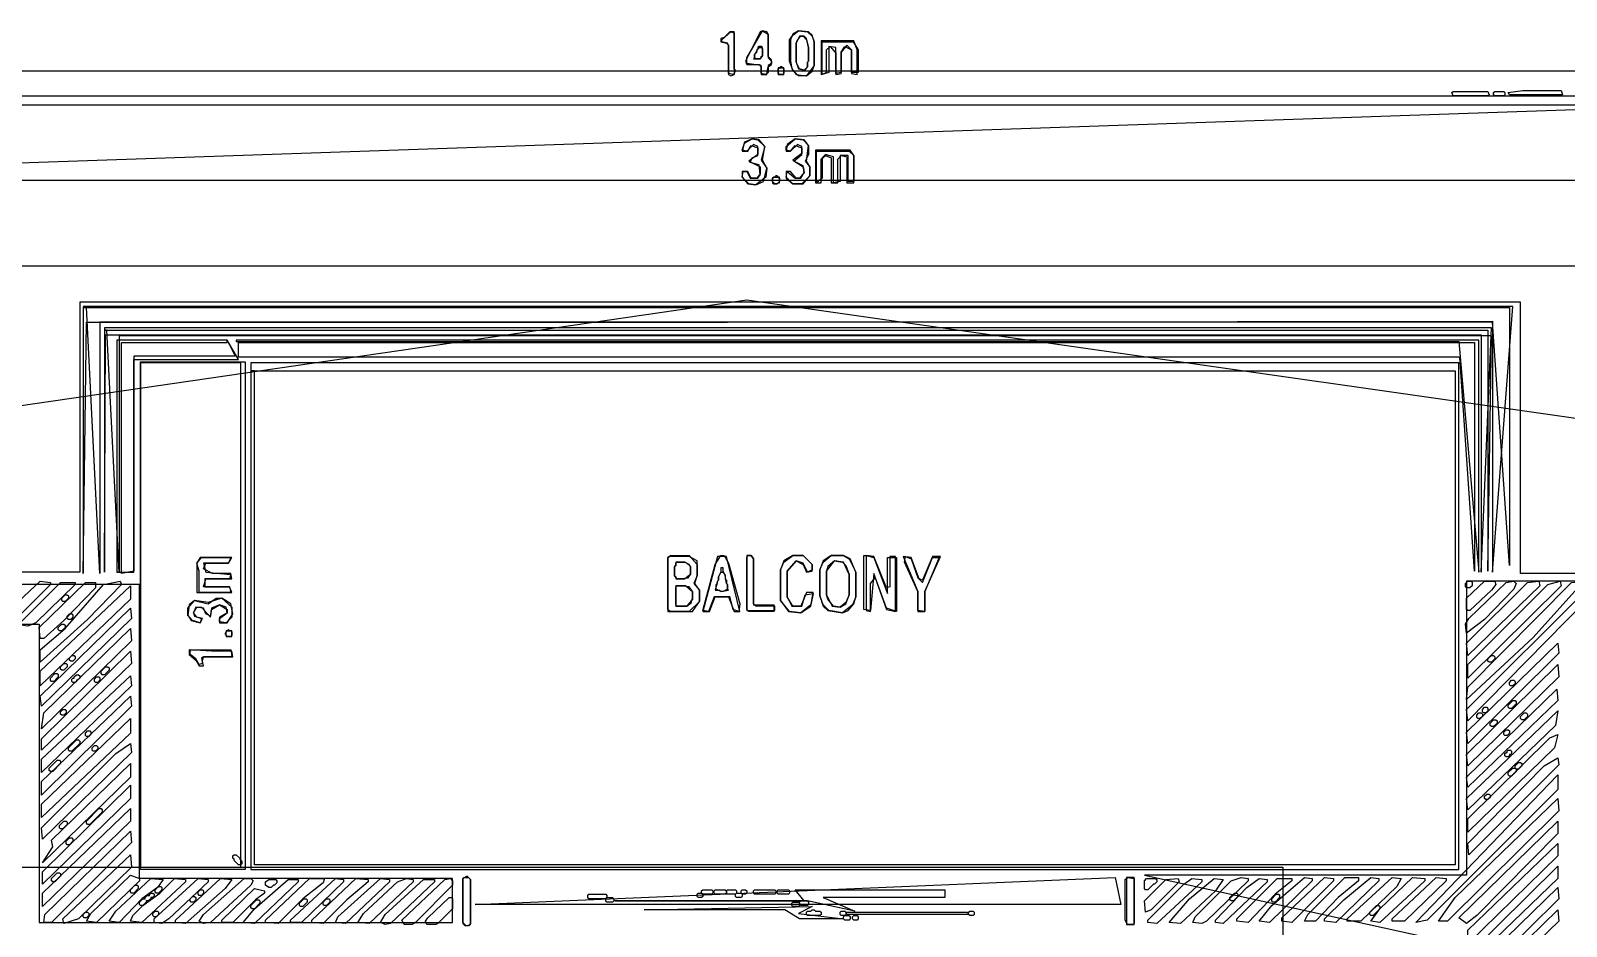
# Model space of a CAD drawing. Header units: millimetres. Extents: x 78 to 4002, y 104 to 3999.
# Drawn here: x 1406 to 2768, y 3204 to 3999 of the extents above; entities that cross this region are included whole.
import ezdxf

# ---------------------------------------------------------------- set-up
doc = ezdxf.new("R2010")
doc.units = ezdxf.units.MM

msp = doc.modelspace()

# ---------------------------------------------------------------- linework, layer by layer
for points in [[(2030, 3998), (2026, 3998), (2021, 3993), (2018, 3992), (2018, 3989), (2023, 3988), (2025, 3986), (2025, 3960), (2027, 3959), (2030, 3960), (2031, 3964), (2030, 3965), (2030, 3998)], [(2027, 3998), (2030, 3997), (2030, 3961), (2029, 3960), (2025, 3961), (2025, 3986), (2024, 3988), (2019, 3989), (2019, 3991), (2027, 3998)], [(2055, 3999), (2053, 3998), (2040, 3972), (2041, 3969), (2052, 3969), (2054, 3967), (2054, 3960), (2059, 3960), (2060, 3967), (2063, 3969), (2063, 3973), (2060, 3976), (2060, 3996), (2059, 3998), (2055, 3999)], [(2055, 3999), (2060, 3996), (2060, 3975), (2063, 3972), (2063, 3970), (2060, 3968), (2060, 3962), (2058, 3960), (2054, 3961), (2054, 3968), (2041, 3970), (2041, 3975), (2055, 3999)], [(2087, 3999), (2095, 3998), (2099, 3994), (2101, 3989), (2101, 3968), (2094, 3959), (2087, 3959), (2082, 3964), (2079, 3972), (2079, 3991), (2082, 3995), (2087, 3999)], [(2087, 3999), (2082, 3996), (2080, 3991), (2080, 3972), (2081, 3965), (2085, 3960), (2094, 3959), (2099, 3963), (2101, 3968), (2101, 3989), (2099, 3995), (2096, 3998), (2087, 3999)], [(2089, 3994), (2091, 3994), (2094, 3991), (2096, 3984), (2096, 3972), (2095, 3971), (2095, 3967), (2092, 3964), (2088, 3965), (2085, 3971), (2085, 3988), (2086, 3991), (2089, 3994)], [(2088, 3994), (2085, 3988), (2085, 3971), (2087, 3965), (2093, 3964), (2095, 3967), (2095, 3971), (2096, 3972), (2096, 3984), (2094, 3992), (2092, 3994), (2088, 3994)], [(2054, 3985), (2052, 3985), (2051, 3984), (2051, 3983), (2050, 3982), (2050, 3981), (2048, 3978), (2048, 3975), (2047, 3974), (2053, 3974), (2054, 3975), (2054, 3976), (2055, 3977), (2055, 3984), (2054, 3985)], [(2052, 3984), (2054, 3984), (2055, 3983), (2055, 3977), (2053, 3974), (2049, 3974), (2048, 3975), (2048, 3978), (2050, 3980), (2050, 3981), (2052, 3984)], [(2107, 3990), (2107, 3960), (2112, 3962), (2112, 3982), (2115, 3985), (2120, 3979), (2120, 3960), (2125, 3961), (2125, 3980), (2128, 3985), (2134, 3982), (2134, 3961), (2139, 3960), (2139, 3982), (2136, 3990), (2107, 3990)], [(2135, 3990), (2140, 3982), (2140, 3962), (2134, 3962), (2134, 3982), (2130, 3986), (2125, 3980), (2125, 3962), (2120, 3961), (2120, 3984), (2114, 3985), (2114, 3962), (2108, 3960), (2108, 3989), (2135, 3989)], [(2069, 3966), (2069, 3960), (2074, 3960), (2074, 3966), (2073, 3966), (2072, 3967), (2071, 3967), (2070, 3966), (2069, 3966)], [(333, 3929), (367, 3790), (3724, 3790), (3756, 3963), (333, 3963)], [(2069, 3965), (2070, 3966), (2073, 3966), (2074, 3965), (2074, 3961), (2073, 3960), (2070, 3960), (2069, 3961), (2069, 3965)], [(351, 3941), (3731, 3941), (3738, 3866), (353, 3866), (353, 3941)], [(2667, 3944), (2668, 3945), (2699, 3945), (2700, 3942), (2699, 3941), (2668, 3941), (2667, 3944)], [(2704, 3944), (2705, 3945), (2713, 3945), (2714, 3944), (2714, 3942), (2713, 3941), (2705, 3941), (2704, 3942), (2704, 3944)], [(2717, 3944), (2730, 3946), (2764, 3946), (2765, 3942), (2718, 3942), (2717, 3944)], [(333, 3933), (2906, 3933), (368, 3846), (333, 3933)], [(2046, 3903), (2051, 3902), (2057, 3896), (2054, 3884), (2059, 3877), (2058, 3869), (2049, 3862), (2043, 3863), (2037, 3869), (2038, 3874), (2041, 3874), (2044, 3868), (2051, 3868), (2053, 3871), (2052, 3880), (2044, 3882), (2046, 3886), (2051, 3888), (2051, 3896), (2047, 3898), (2041, 3892), (2037, 3893), (2039, 3899), (2046, 3903)], [(2046, 3903), (2039, 3900), (2037, 3892), (2042, 3892), (2045, 3897), (2051, 3895), (2051, 3889), (2043, 3883), (2053, 3878), (2053, 3872), (2050, 3868), (2045, 3868), (2042, 3874), (2037, 3874), (2037, 3869), (2042, 3863), (2049, 3862), (2056, 3865), (2059, 3877), (2055, 3884), (2057, 3896), (2052, 3902), (2046, 3903)], [(2084, 3903), (2091, 3902), (2096, 3897), (2096, 3889), (2093, 3883), (2097, 3878), (2097, 3870), (2090, 3863), (2082, 3863), (2076, 3869), (2077, 3874), (2084, 3868), (2089, 3868), (2092, 3873), (2091, 3879), (2083, 3883), (2090, 3889), (2090, 3896), (2086, 3898), (2080, 3892), (2076, 3893), (2076, 3896), (2084, 3903)], [(2084, 3903), (2077, 3898), (2076, 3892), (2080, 3892), (2084, 3897), (2090, 3895), (2090, 3890), (2082, 3884), (2091, 3878), (2092, 3873), (2088, 3868), (2085, 3868), (2080, 3874), (2076, 3874), (2076, 3868), (2082, 3863), (2091, 3863), (2097, 3870), (2097, 3878), (2094, 3883), (2096, 3897), (2092, 3902), (2084, 3903)], [(2102, 3892), (2102, 3864), (2107, 3864), (2107, 3885), (2111, 3888), (2116, 3886), (2116, 3864), (2122, 3864), (2122, 3885), (2125, 3888), (2130, 3887), (2130, 3864), (2136, 3864), (2136, 3888), (2133, 3893), (2102, 3893)], [(2102, 3892), (2132, 3892), (2136, 3888), (2136, 3865), (2131, 3865), (2131, 3888), (2124, 3888), (2124, 3865), (2118, 3864), (2118, 3887), (2111, 3889), (2108, 3886), (2108, 3868), (2103, 3864), (2103, 3892)], [(2070, 3869), (2069, 3869), (2068, 3870), (2067, 3870), (2066, 3869), (2065, 3869), (2064, 3868), (2064, 3864), (2065, 3863), (2068, 3863), (2069, 3864), (2070, 3864), (2070, 3869)], [(2064, 3868), (2065, 3869), (2069, 3869), (2070, 3868), (2070, 3865), (2068, 3863), (2066, 3863), (2064, 3865), (2064, 3868)], [(346, 3513), (2041, 3760), (3743, 3517), (3743, 759), (1400, 759), (1400, 1524), (910, 1107), (441, 1254), (441, 799), (1040, 799), (589, 1156), (1146, 748), (344, 748), (344, 3513)], [(346, 3514), (346, 745), (1145, 745), (1369, 1029), (1400, 748), (3769, 748), (3769, 3517), (2728, 3517), (2728, 3758), (1449, 3758), (1449, 3518), (346, 3518)], [(1452, 3754), (1452, 3517), (1455, 3740), (2024, 3740), (2703, 3741), (2703, 3518), (2721, 3754), (1452, 3754)], [(1452, 3753), (2718, 3753), (2718, 3524), (2703, 3740), (1467, 3740), (1467, 3517), (1455, 3753)], [(1471, 3734), (1471, 3518), (1472, 3729), (2693, 3729), (2693, 3518), (2702, 3735), (1471, 3735)], [(1471, 3733), (2699, 3733), (2699, 3519), (2702, 3728), (1484, 3728), (1484, 3518), (1473, 3733)], [(1580, 3724), (1482, 3724), (1482, 3518), (1497, 3518), (1497, 3707), (1590, 3707), (1580, 3724)], [(1580, 3724), (1587, 3710), (1497, 3710), (1497, 3519), (1486, 3517), (1486, 3722), (1580, 3722)], [(1588, 3723), (2673, 3723), (2691, 3518), (2691, 3724), (1588, 3724)], [(1590, 3722), (2687, 3722), (2687, 3519), (2674, 3709), (1590, 3709)], [(1504, 3705), (1596, 3705), (1596, 3254), (1503, 3254), (1503, 3705)], [(1503, 3705), (1503, 3256), (1592, 3256), (1592, 3704), (1503, 3704)], [(1601, 3700), (1601, 3254), (2673, 3254), (2673, 3704), (1601, 3704)], [(1601, 3697), (2670, 3697), (2670, 3258), (1604, 3258), (1604, 3697)], [(1557, 3531), (1583, 3531), (1581, 3526), (1559, 3526), (1561, 3518), (1583, 3516), (1582, 3512), (1560, 3512), (1560, 3505), (1582, 3505), (1583, 3500), (1555, 3500), (1555, 3519), (1553, 3526), (1557, 3531)], [(1556, 3531), (1553, 3526), (1553, 3500), (1584, 3500), (1582, 3505), (1559, 3505), (1561, 3512), (1584, 3512), (1583, 3517), (1567, 3517), (1559, 3521), (1561, 3526), (1581, 3526), (1584, 3531), (1556, 3531)], [(1974, 3533), (1990, 3533), (1997, 3525), (1997, 3515), (1994, 3508), (1999, 3502), (1999, 3492), (1990, 3483), (1973, 3483), (1971, 3485), (1971, 3531), (1974, 3533)], [(1974, 3533), (1971, 3531), (1971, 3483), (1993, 3483), (1999, 3492), (1999, 3502), (1995, 3508), (1997, 3515), (1997, 3528), (1990, 3532), (1974, 3532)], [(2018, 3533), (2021, 3533), (2025, 3526), (2035, 3490), (2034, 3483), (2029, 3485), (2026, 3496), (2012, 3496), (2007, 3483), (2002, 3484), (2013, 3525), (2018, 3533)], [(2015, 3532), (2002, 3483), (2008, 3483), (2013, 3496), (2025, 3496), (2030, 3483), (2035, 3483), (2023, 3532), (2015, 3532)], [(2042, 3533), (2045, 3533), (2047, 3530), (2047, 3489), (2065, 3489), (2065, 3483), (2043, 3483), (2041, 3485), (2041, 3531), (2042, 3533)], [(2041, 3533), (2041, 3484), (2066, 3484), (2066, 3488), (2049, 3488), (2047, 3490), (2047, 3530), (2045, 3533), (2041, 3533)], [(2082, 3533), (2091, 3533), (2099, 3525), (2099, 3520), (2095, 3518), (2091, 3526), (2085, 3528), (2077, 3519), (2077, 3496), (2081, 3488), (2090, 3488), (2093, 3498), (2100, 3499), (2098, 3489), (2089, 3482), (2079, 3483), (2071, 3493), (2071, 3520), (2074, 3527), (2082, 3533)], [(2082, 3533), (2074, 3528), (2071, 3520), (2071, 3493), (2078, 3483), (2089, 3482), (2098, 3488), (2100, 3500), (2094, 3500), (2089, 3488), (2082, 3488), (2077, 3496), (2077, 3519), (2085, 3528), (2091, 3525), (2094, 3518), (2099, 3519), (2099, 3525), (2091, 3533), (2082, 3533)], [(2116, 3533), (2127, 3533), (2132, 3530), (2138, 3518), (2138, 3496), (2135, 3489), (2126, 3482), (2114, 3484), (2109, 3489), (2106, 3497), (2106, 3520), (2109, 3527), (2116, 3533)], [(2116, 3533), (2109, 3528), (2106, 3520), (2106, 3497), (2109, 3488), (2113, 3484), (2126, 3482), (2131, 3484), (2136, 3490), (2138, 3496), (2138, 3518), (2133, 3530), (2127, 3533), (2116, 3533)], [(2147, 3533), (2154, 3531), (2166, 3499), (2166, 3531), (2174, 3531), (2174, 3483), (2165, 3486), (2154, 3517), (2151, 3484), (2145, 3485), (2145, 3533)], [(2147, 3533), (2147, 3484), (2151, 3483), (2151, 3508), (2155, 3513), (2165, 3485), (2173, 3483), (2173, 3532), (2168, 3532), (2168, 3505), (2165, 3504), (2154, 3532), (2147, 3533)], [(2180, 3532), (2193, 3501), (2193, 3483), (2199, 3483), (2199, 3501), (2213, 3532), (2206, 3532), (2197, 3511), (2194, 3512), (2187, 3531), (2180, 3532)], [(2182, 3532), (2187, 3530), (2193, 3513), (2197, 3509), (2206, 3531), (2212, 3531), (2199, 3501), (2199, 3483), (2193, 3484), (2193, 3501), (2181, 3527), (2182, 3532)], [(1978, 3526), (1979, 3527), (1986, 3527), (1988, 3526), (1991, 3523), (1991, 3516), (1986, 3512), (1979, 3512), (1977, 3515), (1977, 3523), (1978, 3524), (1978, 3526)], [(1978, 3527), (1978, 3524), (1977, 3523), (1977, 3515), (1978, 3514), (1978, 3512), (1986, 3512), (1987, 3513), (1989, 3513), (1991, 3516), (1991, 3523), (1990, 3525), (1986, 3527), (1978, 3527)], [(2018, 3522), (2018, 3518), (2016, 3514), (2016, 3511), (2015, 3510), (2013, 3502), (2017, 3502), (2018, 3501), (2025, 3502), (2024, 3503), (2024, 3507), (2023, 3508), (2022, 3515), (2020, 3519), (2020, 3522), (2018, 3522)], [(2018, 3518), (2020, 3518), (2022, 3515), (2022, 3512), (2023, 3511), (2023, 3508), (2024, 3507), (2024, 3503), (2020, 3501), (2018, 3501), (2014, 3503), (2014, 3507), (2015, 3508), (2015, 3510), (2016, 3511), (2016, 3514), (2018, 3518)], [(2119, 3528), (2126, 3527), (2129, 3524), (2132, 3516), (2132, 3498), (2129, 3491), (2124, 3487), (2118, 3488), (2113, 3494), (2112, 3498), (2112, 3519), (2119, 3528)], [(2119, 3528), (2113, 3523), (2112, 3519), (2112, 3498), (2117, 3488), (2124, 3487), (2129, 3490), (2132, 3498), (2132, 3516), (2127, 3527), (2119, 3528)], [(1156, 3507), (1156, 3472), (1413, 3472), (1413, 3207), (1780, 3207), (1780, 3246), (1502, 3246), (1502, 3507), (1156, 3507)], [(1423, 3509), (1423, 3507), (1387, 3471), (1375, 3471), (1375, 3474), (1414, 3510), (1423, 3509)], [(1445, 3509), (1445, 3507), (1410, 3473), (1403, 3470), (1397, 3471), (1397, 3474), (1432, 3509), (1445, 3509)], [(1463, 3509), (1463, 3504), (1435, 3475), (1417, 3459), (1414, 3459), (1413, 3469), (1454, 3509), (1463, 3509)], [(1485, 3510), (1486, 3507), (1456, 3476), (1414, 3438), (1414, 3449), (1436, 3468), (1470, 3507), (1485, 3510)], [(1494, 3506), (1494, 3494), (1414, 3417), (1414, 3430), (1494, 3506)], [(1979, 3506), (1987, 3506), (1993, 3501), (1993, 3494), (1988, 3488), (1979, 3488), (1978, 3489), (1978, 3505), (1979, 3506)], [(1978, 3506), (1978, 3488), (1988, 3488), (1992, 3491), (1992, 3493), (1993, 3494), (1993, 3501), (1990, 3505), (1988, 3505), (1987, 3506), (1978, 3506)], [(2978, 3510), (2680, 3510), (2680, 3249), (2394, 3249), (2685, 3185), (2685, 2225), (2527, 2225), (2504, 2052), (2790, 2052), (2790, 3460), (2978, 3510)], [(2722, 3510), (2724, 3508), (2722, 3503), (2696, 3476), (2680, 3464), (2679, 3472), (2682, 3477), (2715, 3509), (2722, 3510)], [(2681, 3510), (2684, 3510), (2685, 3509), (2685, 3506), (2683, 3504), (2680, 3504), (2679, 3505), (2679, 3508), (2681, 3510)], [(2803, 3510), (2681, 3386), (2680, 3396), (2786, 3502), (2803, 3510)], [(2784, 3510), (2739, 3460), (2680, 3405), (2681, 3416), (2773, 3509), (2784, 3510)], [(2744, 3510), (2745, 3506), (2681, 3444), (2680, 3455), (2734, 3509), (2744, 3510)], [(2705, 3510), (2706, 3507), (2702, 3502), (2683, 3484), (2681, 3484), (2680, 3485), (2680, 3495), (2696, 3510), (2705, 3510)], [(2763, 3510), (2764, 3506), (2681, 3424), (2681, 3436), (2752, 3507), (2763, 3510)], [(1438, 3498), (1439, 3497), (1439, 3495), (1436, 3492), (1434, 3492), (1433, 3493), (1433, 3495), (1436, 3498), (1438, 3498)], [(1584, 3487), (1584, 3478), (1579, 3473), (1573, 3474), (1573, 3477), (1580, 3482), (1579, 3487), (1573, 3489), (1566, 3486), (1565, 3479), (1561, 3481), (1559, 3486), (1552, 3487), (1550, 3482), (1551, 3479), (1557, 3477), (1556, 3473), (1549, 3475), (1545, 3480), (1545, 3486), (1551, 3493), (1563, 3490), (1570, 3495), (1575, 3495), (1584, 3487)], [(1583, 3490), (1575, 3495), (1563, 3491), (1551, 3493), (1546, 3489), (1545, 3480), (1548, 3475), (1556, 3473), (1558, 3477), (1553, 3478), (1550, 3482), (1553, 3487), (1557, 3487), (1565, 3478), (1566, 3485), (1573, 3489), (1580, 3485), (1580, 3482), (1573, 3478), (1573, 3473), (1580, 3473), (1585, 3481), (1583, 3490)], [(1494, 3486), (1495, 3477), (1415, 3399), (1414, 3408), (1494, 3486)], [(1440, 3481), (1442, 3481), (1443, 3480), (1443, 3478), (1441, 3476), (1439, 3476), (1438, 3477), (1438, 3479), (1440, 3481)], [(1494, 3468), (1495, 3457), (1415, 3379), (1417, 3393), (1494, 3468)], [(1435, 3472), (1436, 3471), (1436, 3469), (1433, 3466), (1431, 3466), (1430, 3467), (1430, 3469), (1433, 3472), (1435, 3472)], [(1579, 3466), (1579, 3465), (1578, 3464), (1578, 3463), (1579, 3462), (1579, 3461), (1584, 3461), (1584, 3466), (1582, 3466), (1581, 3467), (1580, 3466), (1579, 3466)], [(1579, 3465), (1580, 3466), (1583, 3466), (1584, 3465), (1584, 3462), (1583, 3461), (1580, 3461), (1579, 3462), (1579, 3465)], [(1546, 3448), (1546, 3445), (1552, 3440), (1555, 3435), (1559, 3435), (1558, 3439), (1559, 3443), (1585, 3443), (1584, 3448), (1566, 3448), (1546, 3449)], [(1547, 3448), (1548, 3449), (1583, 3449), (1584, 3444), (1583, 3443), (1559, 3443), (1557, 3442), (1558, 3437), (1555, 3436), (1552, 3441), (1547, 3445), (1547, 3448)], [(2761, 3455), (2762, 3446), (2681, 3366), (2680, 3376), (2761, 3455)], [(1494, 3448), (1495, 3437), (1415, 3360), (1415, 3370), (1494, 3448)], [(1437, 3437), (1438, 3436), (1438, 3434), (1435, 3431), (1433, 3431), (1432, 3432), (1432, 3434), (1435, 3437), (1437, 3437)], [(1442, 3444), (1444, 3444), (1445, 3443), (1445, 3441), (1443, 3439), (1441, 3439), (1440, 3440), (1440, 3442), (1442, 3444)], [(2761, 3436), (2762, 3425), (2681, 3346), (2680, 3356), (2761, 3436)], [(2704, 3444), (2705, 3443), (2705, 3441), (2702, 3438), (2700, 3438), (2699, 3439), (2699, 3441), (2702, 3444), (2704, 3444)], [(1494, 3426), (1495, 3417), (1415, 3340), (1415, 3352), (1494, 3426)], [(1429, 3428), (1430, 3427), (1430, 3425), (1426, 3421), (1424, 3421), (1423, 3422), (1423, 3424), (1427, 3428), (1429, 3428)], [(1448, 3427), (1449, 3426), (1449, 3424), (1447, 3422), (1446, 3422), (1446, 3421), (1445, 3420), (1443, 3420), (1442, 3421), (1442, 3423), (1443, 3424), (1444, 3424), (1444, 3425), (1446, 3427), (1448, 3427)], [(1464, 3425), (1466, 3425), (1467, 3424), (1467, 3422), (1465, 3420), (1463, 3420), (1462, 3421), (1462, 3423), (1464, 3425)], [(1474, 3434), (1475, 3433), (1475, 3431), (1471, 3427), (1469, 3427), (1468, 3428), (1468, 3430), (1472, 3434), (1474, 3434)], [(2720, 3422), (2722, 3422), (2723, 3421), (2723, 3419), (2721, 3417), (2719, 3417), (2718, 3418), (2718, 3420), (2720, 3422)], [(1494, 3408), (1495, 3399), (1415, 3320), (1415, 3332), (1494, 3408)], [(2760, 3414), (2761, 3404), (2681, 3327), (2680, 3336), (2760, 3414)], [(1434, 3396), (1436, 3396), (1437, 3395), (1437, 3393), (1435, 3391), (1433, 3391), (1432, 3392), (1432, 3394), (1434, 3396)], [(2761, 3395), (2759, 3382), (2681, 3307), (2680, 3317), (2761, 3395)], [(2696, 3398), (2698, 3398), (2699, 3397), (2699, 3395), (2697, 3393), (2695, 3393), (2694, 3394), (2694, 3396), (2696, 3398)], [(2723, 3404), (2724, 3403), (2724, 3401), (2720, 3397), (2718, 3397), (2717, 3398), (2717, 3400), (2721, 3404), (2723, 3404)], [(1494, 3388), (1494, 3375), (1415, 3300), (1415, 3312), (1494, 3388)], [(2691, 3393), (2693, 3393), (2694, 3392), (2694, 3390), (2692, 3388), (2690, 3388), (2689, 3389), (2689, 3391), (2691, 3393)], [(2706, 3387), (2707, 3386), (2707, 3384), (2704, 3381), (2702, 3381), (2701, 3382), (2701, 3384), (2704, 3387), (2706, 3387)], [(2733, 3393), (2734, 3392), (2734, 3390), (2731, 3387), (2729, 3387), (2728, 3388), (2728, 3390), (2731, 3393), (2733, 3393)], [(1448, 3369), (1449, 3368), (1449, 3366), (1442, 3359), (1440, 3359), (1439, 3360), (1439, 3362), (1446, 3369), (1448, 3369)], [(1456, 3377), (1458, 3377), (1459, 3376), (1459, 3374), (1457, 3372), (1455, 3372), (1454, 3373), (1454, 3375), (1456, 3377)], [(2761, 3374), (2758, 3362), (2681, 3287), (2681, 3299), (2754, 3371), (2761, 3374)], [(2715, 3378), (2717, 3378), (2718, 3377), (2718, 3375), (2716, 3373), (2714, 3373), (2713, 3374), (2713, 3376), (2715, 3378)], [(1494, 3366), (1495, 3358), (1416, 3281), (1415, 3291), (1481, 3357), (1494, 3366)], [(1462, 3364), (1464, 3364), (1465, 3363), (1465, 3361), (1463, 3359), (1461, 3359), (1460, 3360), (1460, 3362), (1462, 3364)], [(2761, 3353), (2762, 3347), (2682, 3267), (2681, 3277), (2749, 3346), (2761, 3353)], [(2719, 3360), (2720, 3359), (2720, 3357), (2719, 3356), (2718, 3356), (2718, 3355), (2717, 3354), (2715, 3354), (2714, 3355), (2714, 3357), (2715, 3358), (2716, 3358), (2716, 3359), (2717, 3360), (2719, 3360)], [(1494, 3348), (1494, 3336), (1416, 3260), (1425, 3274), (1424, 3280), (1494, 3348)], [(1431, 3351), (1432, 3350), (1432, 3348), (1425, 3341), (1423, 3341), (1422, 3342), (1422, 3344), (1429, 3351), (1431, 3351)], [(2723, 3344), (2724, 3343), (2724, 3341), (2720, 3337), (2718, 3337), (2717, 3338), (2717, 3340), (2721, 3344), (2723, 3344)], [(2728, 3349), (2729, 3348), (2729, 3346), (2726, 3343), (2724, 3343), (2723, 3344), (2723, 3346), (2726, 3349), (2728, 3349)], [(1494, 3329), (1494, 3317), (1416, 3241), (1416, 3252), (1494, 3329)], [(2761, 3338), (2761, 3325), (2645, 3209), (2635, 3207), (2761, 3338)], [(2761, 3317), (2762, 3306), (2663, 3208), (2655, 3208), (2670, 3229), (2761, 3317)], [(2698, 3321), (2700, 3321), (2701, 3320), (2701, 3318), (2699, 3316), (2697, 3316), (2696, 3317), (2696, 3319), (2698, 3321)], [(1494, 3308), (1494, 3297), (1416, 3221), (1416, 3233), (1494, 3308)], [(1468, 3308), (1469, 3307), (1469, 3305), (1458, 3294), (1456, 3294), (1455, 3295), (1455, 3297), (1466, 3308), (1468, 3308)], [(1494, 3288), (1495, 3278), (1424, 3207), (1417, 3207), (1418, 3214), (1494, 3288)], [(1437, 3297), (1438, 3296), (1438, 3294), (1434, 3290), (1432, 3290), (1431, 3291), (1431, 3293), (1435, 3297), (1437, 3297)], [(2761, 3297), (2761, 3286), (2689, 3213), (2680, 3206), (2673, 3211), (2761, 3297)], [(1442, 3282), (1443, 3281), (1443, 3279), (1440, 3276), (1438, 3276), (1437, 3277), (1437, 3279), (1440, 3282), (1442, 3282)], [(2761, 3277), (2761, 3266), (2681, 3188), (2681, 3200), (2761, 3277)], [(1494, 3267), (1495, 3256), (1448, 3210), (1435, 3206), (1434, 3210), (1494, 3267)], [(1585, 3266), (1586, 3267), (1588, 3267), (1591, 3264), (1591, 3263), (1593, 3261), (1593, 3259), (1592, 3258), (1590, 3258), (1586, 3262), (1586, 3263), (1585, 3264), (1585, 3266)], [(443, 3253), (622, 3253), (622, 2157), (637, 3256), (2517, 3256), (2517, 2048), (2681, 1760), (2880, 2241), (3100, 1783), (2881, 1564), (2853, 1780), (2753, 1564), (2572, 1781), (1954, 1781), (1954, 1223), (1703, 1778), (1088, 1525), (869, 1720), (1080, 1807), (443, 1807), (443, 3253)], [(1431, 3251), (1432, 3250), (1432, 3248), (1427, 3243), (1425, 3243), (1424, 3244), (1424, 3246), (1429, 3251), (1431, 3251)], [(1502, 3246), (1502, 3244), (1464, 3207), (1455, 3208), (1459, 3215), (1494, 3249), (1502, 3246)], [(1523, 3245), (1518, 3238), (1504, 3228), (1484, 3207), (1475, 3208), (1481, 3217), (1512, 3246), (1523, 3245)], [(1543, 3245), (1543, 3243), (1504, 3207), (1494, 3208), (1496, 3213), (1505, 3222), (1520, 3233), (1533, 3246), (1543, 3245)], [(1563, 3245), (1563, 3243), (1528, 3210), (1522, 3206), (1515, 3207), (1515, 3210), (1554, 3246), (1563, 3245)], [(1584, 3245), (1578, 3237), (1543, 3206), (1534, 3207), (1534, 3209), (1574, 3246), (1584, 3245)], [(1603, 3244), (1601, 3240), (1565, 3207), (1559, 3206), (1555, 3208), (1559, 3214), (1595, 3246), (1601, 3246), (1603, 3244)], [(1643, 3245), (1643, 3243), (1604, 3206), (1594, 3207), (1604, 3219), (1634, 3245), (1643, 3245)], [(1666, 3245), (1665, 3242), (1647, 3228), (1625, 3206), (1614, 3207), (1614, 3209), (1653, 3246), (1666, 3246)], [(1614, 3240), (1614, 3243), (1617, 3245), (1623, 3245), (1624, 3244), (1624, 3242), (1622, 3240), (1621, 3240), (1619, 3238), (1617, 3238), (1614, 3240)], [(1683, 3245), (1683, 3243), (1646, 3207), (1636, 3207), (1636, 3209), (1676, 3246), (1683, 3245)], [(1705, 3245), (1705, 3243), (1686, 3227), (1665, 3206), (1655, 3207), (1655, 3209), (1694, 3246), (1705, 3245)], [(1724, 3245), (1724, 3243), (1685, 3206), (1676, 3207), (1678, 3212), (1716, 3246), (1724, 3245)], [(1745, 3245), (1745, 3243), (1706, 3206), (1696, 3207), (1701, 3215), (1731, 3243), (1739, 3246), (1745, 3245)], [(1764, 3245), (1764, 3243), (1725, 3206), (1720, 3205), (1716, 3207), (1720, 3214), (1754, 3245), (1764, 3245)], [(1780, 3244), (1780, 3240), (1747, 3207), (1744, 3205), (1737, 3205), (1735, 3209), (1773, 3245), (1778, 3246), (1780, 3244)], [(1793, 3248), (1789, 3246), (1789, 3206), (1791, 3204), (1796, 3205), (1796, 3245), (1793, 3248)], [(1790, 3247), (1794, 3247), (1796, 3245), (1796, 3206), (1794, 3204), (1792, 3204), (1789, 3207), (1789, 3246), (1790, 3247)], [(2373, 3223), (1800, 3223), (2368, 3247), (2373, 3223)], [(2379, 3247), (2385, 3246), (2385, 3206), (2384, 3205), (2379, 3205), (2377, 3209), (2377, 3245), (2379, 3247)], [(2378, 3247), (2378, 3209), (2378, 3205), (2385, 3205), (2385, 3247), (2378, 3247)], [(2424, 3246), (2425, 3243), (2400, 3218), (2395, 3216), (2394, 3226), (2413, 3245), (2424, 3246)], [(2404, 3246), (2405, 3245), (2405, 3243), (2403, 3241), (2402, 3241), (2397, 3236), (2395, 3236), (2394, 3237), (2394, 3244), (2396, 3246), (2404, 3246)], [(2445, 3245), (2445, 3243), (2405, 3206), (2397, 3207), (2397, 3209), (2429, 3241), (2436, 3246), (2445, 3245)], [(2464, 3245), (2457, 3235), (2426, 3206), (2416, 3207), (2434, 3228), (2456, 3246), (2464, 3245)], [(2486, 3246), (2486, 3244), (2449, 3208), (2445, 3206), (2437, 3207), (2439, 3212), (2471, 3244), (2480, 3247), (2486, 3246)], [(2503, 3245), (2503, 3243), (2464, 3206), (2457, 3207), (2457, 3209), (2485, 3238), (2496, 3246), (2503, 3245)], [(2525, 3246), (2525, 3244), (2510, 3232), (2486, 3207), (2476, 3208), (2476, 3210), (2512, 3246), (2525, 3246)], [(2543, 3246), (2543, 3244), (2505, 3207), (2496, 3208), (2507, 3222), (2536, 3247), (2543, 3246)], [(2562, 3246), (2562, 3244), (2525, 3207), (2516, 3208), (2516, 3211), (2554, 3247), (2562, 3246)], [(2584, 3246), (2584, 3244), (2566, 3229), (2546, 3208), (2536, 3208), (2539, 3214), (2572, 3247), (2584, 3247)], [(2602, 3246), (2602, 3244), (2564, 3207), (2554, 3208), (2554, 3210), (2571, 3227), (2595, 3247), (2602, 3246)], [(2622, 3246), (2618, 3239), (2586, 3208), (2574, 3208), (2574, 3210), (2614, 3247), (2622, 3246)], [(2643, 3246), (2643, 3244), (2603, 3207), (2595, 3208), (2603, 3219), (2632, 3247), (2643, 3246)], [(2662, 3246), (2662, 3244), (2625, 3208), (2614, 3208), (2614, 3210), (2653, 3247), (2662, 3246)], [(2761, 3257), (2761, 3246), (2682, 3170), (2681, 3178), (2761, 3257)], [(1500, 3240), (1501, 3239), (1501, 3237), (1497, 3233), (1495, 3233), (1494, 3234), (1494, 3236), (1498, 3240), (1500, 3240)], [(1515, 3232), (1515, 3230), (1514, 3229), (1512, 3229), (1512, 3228), (1510, 3226), (1508, 3226), (1508, 3225), (1505, 3222), (1503, 3222), (1502, 3223), (1502, 3225), (1505, 3228), (1507, 3228), (1507, 3229), (1509, 3231), (1511, 3231), (1511, 3232), (1512, 3233), (1514, 3233), (1515, 3232)], [(1521, 3239), (1522, 3238), (1522, 3236), (1519, 3233), (1517, 3233), (1516, 3234), (1516, 3236), (1519, 3239), (1521, 3239)], [(1556, 3236), (1558, 3236), (1559, 3235), (1559, 3233), (1557, 3231), (1555, 3231), (1554, 3232), (1554, 3234), (1556, 3236)], [(1613, 3235), (1613, 3233), (1605, 3227), (1585, 3207), (1575, 3207), (1575, 3209), (1604, 3237), (1613, 3235)], [(1900, 3231), (1901, 3232), (1916, 3232), (1917, 3231), (1917, 3229), (1916, 3228), (1901, 3228), (1900, 3229), (1900, 3231)], [(2217, 3229), (2109, 3229), (2137, 3217), (2095, 3226), (1924, 3226), (2092, 3226), (2084, 3236), (2217, 3236)], [(1997, 3232), (1998, 3233), (2001, 3233), (2002, 3232), (2002, 3230), (2001, 3229), (1998, 3229), (1997, 3230), (1997, 3232)], [(2001, 3235), (2002, 3236), (2010, 3236), (2011, 3235), (2011, 3233), (2010, 3232), (2002, 3232), (2001, 3233), (2001, 3235)], [(2012, 3235), (2013, 3236), (2022, 3236), (2023, 3235), (2023, 3233), (2022, 3232), (2013, 3232), (2012, 3233), (2012, 3235)], [(2023, 3235), (2024, 3236), (2031, 3236), (2032, 3235), (2032, 3233), (2031, 3232), (2024, 3232), (2023, 3233), (2023, 3235)], [(2031, 3232), (2032, 3233), (2036, 3233), (2037, 3232), (2037, 3230), (2036, 3229), (2032, 3229), (2031, 3230), (2031, 3232)], [(2036, 3235), (2037, 3236), (2040, 3236), (2041, 3235), (2041, 3233), (2040, 3232), (2037, 3232), (2036, 3233), (2036, 3235)], [(2047, 3235), (2048, 3236), (2066, 3236), (2067, 3235), (2067, 3233), (2066, 3232), (2048, 3232), (2047, 3233), (2047, 3235)], [(2068, 3235), (2069, 3236), (2078, 3236), (2079, 3235), (2079, 3233), (2078, 3232), (2069, 3232), (2068, 3233), (2068, 3235)], [(2476, 3233), (2477, 3232), (2477, 3230), (2473, 3226), (2471, 3226), (2470, 3227), (2470, 3229), (2474, 3233), (2476, 3233)], [(2513, 3232), (2514, 3231), (2514, 3229), (2510, 3225), (2508, 3225), (2507, 3226), (2507, 3228), (2511, 3232), (2513, 3232)], [(2761, 3238), (2762, 3228), (2681, 3148), (2681, 3160), (2761, 3238)], [(1516, 3217), (1518, 3217), (1519, 3216), (1519, 3214), (1517, 3212), (1515, 3212), (1514, 3213), (1514, 3215), (1516, 3217)], [(1549, 3230), (1551, 3230), (1552, 3229), (1552, 3227), (1550, 3225), (1548, 3225), (1547, 3226), (1547, 3228), (1549, 3230)], [(1608, 3227), (1609, 3226), (1609, 3224), (1604, 3219), (1602, 3219), (1601, 3220), (1601, 3222), (1606, 3227), (1608, 3227)], [(1650, 3228), (1651, 3227), (1651, 3225), (1647, 3221), (1645, 3221), (1644, 3222), (1644, 3224), (1648, 3228), (1650, 3228)], [(1670, 3228), (1671, 3227), (1671, 3225), (1668, 3222), (1666, 3222), (1665, 3223), (1665, 3225), (1668, 3228), (1670, 3228)], [(1779, 3229), (1780, 3228), (1780, 3219), (1767, 3206), (1765, 3205), (1757, 3205), (1756, 3208), (1758, 3211), (1777, 3229), (1779, 3229)], [(1916, 3228), (1917, 3229), (1922, 3229), (1923, 3228), (1923, 3226), (1922, 3225), (1917, 3225), (1916, 3226), (1916, 3228)], [(2127, 3210), (2088, 3210), (2075, 3218), (1950, 3218), (2099, 3221), (2087, 3215), (2127, 3210)], [(2081, 3224), (2082, 3225), (2087, 3225), (2088, 3224), (2088, 3222), (2087, 3221), (2082, 3221), (2081, 3222), (2081, 3224)], [(2088, 3225), (2089, 3226), (2095, 3226), (2096, 3225), (2096, 3223), (2095, 3222), (2089, 3222), (2088, 3223), (2088, 3225)], [(2094, 3216), (2095, 3217), (2098, 3217), (2099, 3218), (2101, 3218), (2102, 3217), (2106, 3217), (2107, 3216), (2107, 3214), (2106, 3213), (2095, 3213), (2094, 3214), (2094, 3216)], [(2124, 3216), (2125, 3217), (2128, 3217), (2129, 3216), (2129, 3214), (2128, 3213), (2125, 3213), (2124, 3214), (2124, 3216)], [(2238, 3216), (2239, 3217), (2242, 3217), (2243, 3216), (2243, 3214), (2242, 3213), (2239, 3213), (2238, 3214), (2238, 3216)], [(2602, 3222), (2603, 3221), (2603, 3219), (2597, 3213), (2595, 3213), (2594, 3214), (2594, 3216), (2600, 3222), (2602, 3222)], [(2761, 3218), (2762, 3208), (2681, 3130), (2681, 3140), (2761, 3218)], [(1454, 3216), (1456, 3216), (1457, 3215), (1457, 3213), (1455, 3211), (1453, 3211), (1452, 3212), (1452, 3214), (1454, 3216)], [(2127, 3212), (2128, 3213), (2132, 3213), (2133, 3212), (2133, 3210), (2132, 3209), (2128, 3209), (2127, 3210), (2127, 3212)], [(2129, 3216), (2237, 3216), (2238, 3214), (2130, 3214), (2129, 3216)], [(2135, 3212), (2136, 3213), (2139, 3213), (2140, 3212), (2140, 3210), (2139, 3209), (2136, 3209), (2135, 3210), (2135, 3212)]]:
    msp.add_lwpolyline(points, close=True)

doc.saveas('drawing.dxf')
